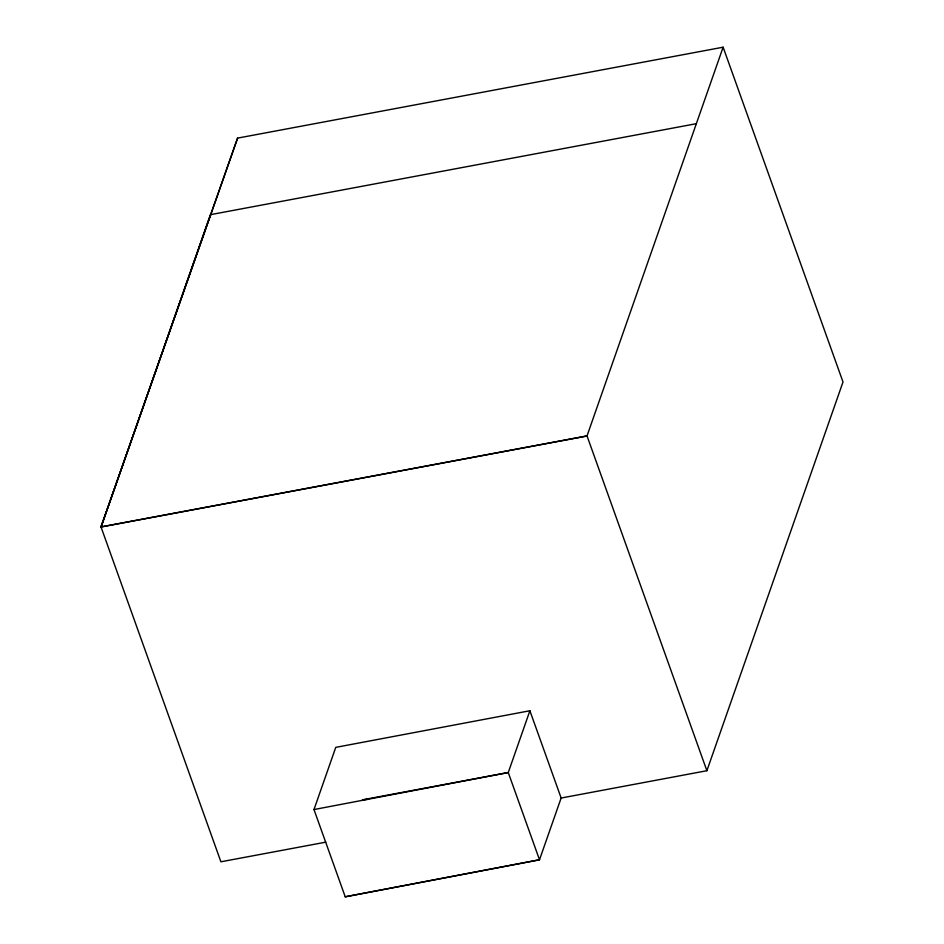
<?xml version="1.0" encoding="UTF-8"?>
<svg xmlns="http://www.w3.org/2000/svg" width="944" height="944" viewBox="0 0 944 944"><rect width="100%" height="100%" fill="white"/><g stroke="black" fill="none" stroke-linecap="round" stroke-linejoin="round"><path stroke-width="1.42" d="M101.032 527L237.581 138.119L723.128 47.2L586.991 436.01L101.032 527L210.394 214.677L696.353 123.688M237.581 138.119L100.996 526.905L220.908 861.789L325.751 842.166M313.986 809.551L335.757 747.365L529.891 710.749L561.137 797.999L539.508 859.783L345.233 896.8L313.986 809.551L508.261 772.534L529.891 710.749M561.125 798.034L706.891 770.717L843.004 381.99L723.128 47.2M100.996 526.905L587.026 435.916L706.891 770.717M345.233 896.8L539.508 859.783L508.261 772.534L362.413 799.839L367.676 799.32"/></g></svg>
